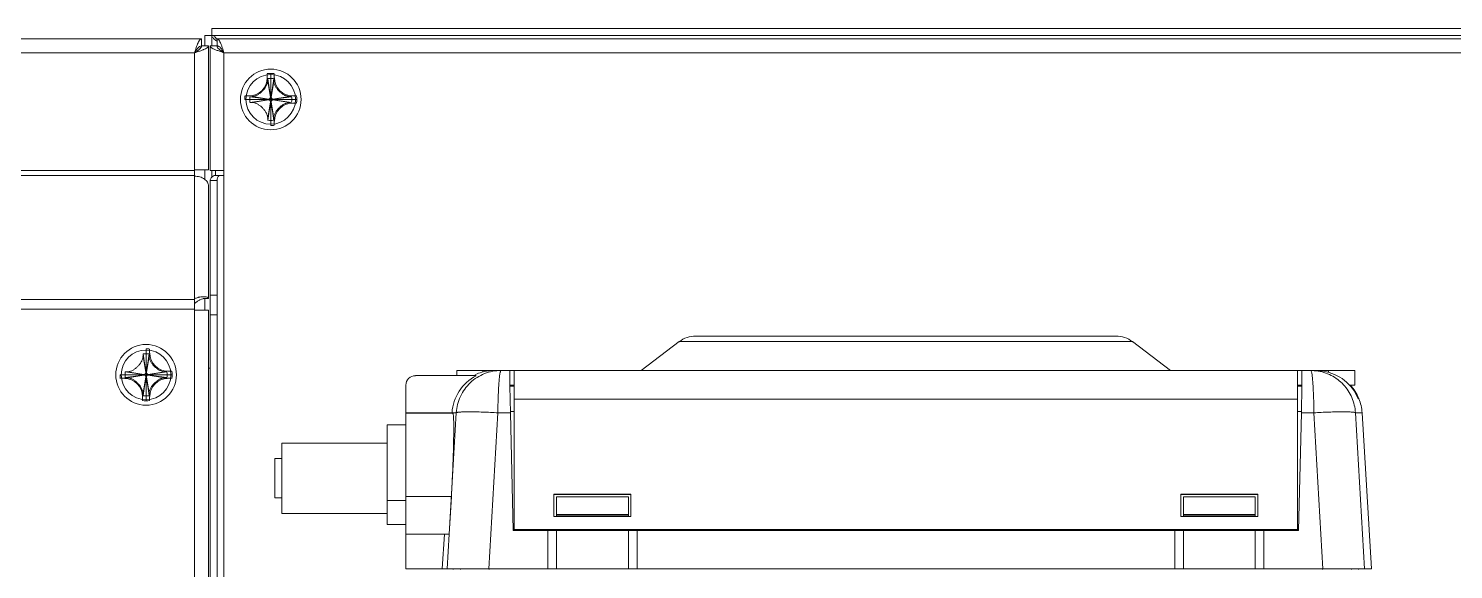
# Model space of a CAD drawing. Header units: millimetres. Extents: x 206 to 1899, y -454 to 296.
# Drawn here: x 621.18 to 631.47, y 57.47 to 61.38 of the extents above; entities that cross this region are included whole.
import ezdxf

# ---------------------------------------------------------------- set-up
doc = ezdxf.new("R2010")
doc.units = ezdxf.units.MM
doc.layers.add('细实线', color=7, linetype='Continuous', lineweight=15)

msp = doc.modelspace()

# ---------------------------------------------------------------- linework, layer by layer
at = {"layer": '细实线', "linetype": 'Continuous', "lineweight": 9}
for p, q in [((622.454, 61.25), (622.454, 61.325)), ((622.504, 61.325), (622.454, 61.325)), ((622.504, 61.325), (622.504, 61.375)), ((622.504, 61.375), (637.085, 61.375)), ((622.504, 61.325), (622.504, 61.25)), ((637.085, 61.325), (622.504, 61.325)), ((622.429, 61.3), (602.716, 61.3)), ((622.429, 61.25), (622.429, 61.3)), ((622.429, 61.25), (622.479, 61.25)), ((622.479, 60.355), (622.479, 61.25)), ((622.491, 61.25), (622.491, 60.349)), ((622.541, 61.25), (622.491, 61.25)), ((622.541, 61.25), (622.541, 61.3)), ((637.048, 61.3), (622.541, 61.3)), ((602.766, 61.2), (622.379, 61.2)), ((622.379, 57.008), (622.379, 61.2)), ((622.591, 57.011), (622.591, 61.2)), ((622.591, 61.2), (636.998, 61.2)), ((622.903, 61.048), (622.903, 61.019)), ((622.908, 61.013), (622.926, 60.881)), ((622.929, 60.675), (622.929, 61.05)), ((622.929, 60.881), (622.929, 61.014)), ((622.95, 61.013), (622.931, 60.881)), ((622.954, 61.048), (622.954, 61.019)), ((622.907, 60.996), (622.926, 60.878)), ((622.951, 60.996), (622.931, 60.878)), ((622.741, 60.863), (623.116, 60.863)), ((622.772, 60.888), (622.743, 60.888)), ((622.91, 60.863), (622.777, 60.863)), ((622.779, 60.883), (622.91, 60.865)), ((622.779, 60.842), (622.91, 60.86)), ((622.796, 60.884), (622.913, 60.865)), ((622.796, 60.841), (622.913, 60.86)), ((622.907, 60.73), (622.926, 60.847)), ((622.908, 60.712), (622.926, 60.844)), ((622.913, 60.865), (622.91, 60.865)), ((622.91, 60.865), (622.913, 60.865)), ((622.913, 60.86), (622.91, 60.86)), ((622.926, 60.881), (622.926, 60.878)), ((622.926, 60.881), (622.926, 60.878)), ((622.926, 60.844), (622.926, 60.847)), ((622.929, 60.711), (622.929, 60.844)), ((622.931, 60.881), (622.931, 60.878)), ((622.931, 60.881), (622.931, 60.878)), ((622.931, 60.844), (622.931, 60.847)), ((622.931, 60.844), (622.931, 60.847)), ((622.951, 60.73), (622.931, 60.847)), ((622.95, 60.712), (622.931, 60.844)), ((623.062, 60.884), (622.945, 60.865)), ((622.945, 60.865), (622.948, 60.865)), ((622.945, 60.865), (622.948, 60.865)), ((623.062, 60.841), (622.945, 60.86)), ((622.948, 60.86), (622.945, 60.86)), ((622.945, 60.86), (622.948, 60.86)), ((623.079, 60.883), (622.948, 60.865)), ((622.948, 60.863), (623.081, 60.863)), ((623.079, 60.842), (622.948, 60.86)), ((623.086, 60.888), (623.115, 60.888)), ((623.086, 60.837), (623.115, 60.837)), ((622.954, 60.677), (622.954, 60.706)), ((602.766, 60.349), (622.379, 60.349)), ((602.766, 60.314), (622.379, 60.314)), ((622.379, 60.355), (622.479, 60.355)), ((622.454, 60.284), (622.454, 60.355)), ((622.541, 60.349), (622.491, 60.349)), ((622.504, 60.349), (622.504, 60.302)), ((622.556, 60.314), (622.521, 60.314)), ((622.529, 60.349), (622.529, 60.314)), ((622.591, 60.349), (622.541, 60.349)), ((622.556, 60.314), (622.591, 60.314)), ((622.479, 60.239), (622.479, 59.425)), ((622.491, 57.01), (622.491, 60.278)), ((622.541, 60.278), (622.491, 60.278)), ((622.541, 57.01), (622.541, 60.278)), ((622.379, 59.42), (602.766, 59.42)), ((622.441, 59.424), (622.442, 59.425)), ((622.442, 59.425), (622.443, 59.425)), ((622.479, 59.425), (622.443, 59.425)), ((622.454, 59.343), (622.454, 59.425)), ((622.491, 59.449), (622.541, 59.449)), ((622.379, 59.349), (602.766, 59.349)), ((622.479, 59.343), (622.379, 59.343)), ((622.479, 59.343), (622.479, 57.01)), ((622.491, 59.308), (622.541, 59.308)), ((625.998, 59.155), (629.029, 59.155)), ((622.029, 58.688), (622.029, 59.063)), ((622.054, 59.032), (622.054, 59.061)), ((625.877, 59.115), (625.603, 58.906)), ((629.15, 59.115), (625.877, 59.115)), ((629.15, 59.115), (629.424, 58.906)), ((622.007, 59.008), (622.026, 58.891)), ((622.008, 59.026), (622.026, 58.894)), ((622.029, 58.894), (622.029, 59.027)), ((622.05, 59.026), (622.031, 58.894)), ((622.051, 59.008), (622.031, 58.891)), ((621.841, 58.875), (622.216, 58.875)), ((621.843, 58.85), (621.872, 58.85)), ((621.877, 58.875), (622.01, 58.875)), ((621.879, 58.896), (622.01, 58.878)), ((621.879, 58.855), (622.01, 58.873)), ((621.896, 58.897), (622.013, 58.878)), ((621.896, 58.854), (622.013, 58.873)), ((622.007, 58.742), (622.026, 58.86)), ((622.008, 58.725), (622.026, 58.857)), ((622.01, 58.878), (622.013, 58.878)), ((622.01, 58.873), (622.013, 58.873)), ((622.01, 58.873), (622.013, 58.873)), ((622.026, 58.891), (622.026, 58.894)), ((622.026, 58.86), (622.026, 58.857)), ((622.026, 58.857), (622.026, 58.86)), ((622.029, 58.856), (622.029, 58.724)), ((622.031, 58.894), (622.031, 58.891)), ((622.031, 58.891), (622.031, 58.894)), ((622.031, 58.86), (622.031, 58.857)), ((622.031, 58.86), (622.031, 58.857)), ((622.051, 58.742), (622.031, 58.86)), ((622.05, 58.725), (622.031, 58.857)), ((622.162, 58.897), (622.045, 58.878)), ((622.048, 58.878), (622.045, 58.878)), ((622.048, 58.878), (622.045, 58.878)), ((622.162, 58.854), (622.045, 58.873)), ((622.048, 58.873), (622.045, 58.873)), ((622.048, 58.873), (622.045, 58.873)), ((622.179, 58.896), (622.048, 58.878)), ((622.048, 58.875), (622.181, 58.875)), ((622.179, 58.855), (622.048, 58.873)), ((622.215, 58.901), (622.186, 58.901)), ((622.215, 58.85), (622.186, 58.85)), ((622.479, 58.922), (622.491, 58.922)), ((624.411, 58.869), (623.973, 58.869)), ((624.273, 58.869), (624.273, 58.906)), ((624.685, 58.906), (624.273, 58.906)), ((624.461, 58.906), (624.461, 58.894)), ((624.655, 58.906), (624.655, 58.794)), ((624.686, 58.906), (624.686, 58.8)), ((624.686, 58.906), (630.373, 58.906)), ((630.342, 58.8), (630.342, 58.906)), ((630.373, 58.794), (630.373, 58.906)), ((630.754, 58.906), (630.373, 58.906)), ((630.566, 58.892), (630.566, 58.906)), ((630.754, 58.906), (630.754, 58.8)), ((623.904, 58.601), (623.904, 58.8)), ((624.685, 58.8), (624.655, 58.8)), ((624.655, 58.794), (624.659, 58.601)), ((624.655, 58.794), (624.685, 58.794)), ((624.685, 58.8), (624.685, 58.794)), ((624.686, 58.8), (624.686, 58.7)), ((630.342, 58.7), (630.342, 58.8)), ((630.373, 58.8), (630.342, 58.8)), ((630.342, 58.794), (630.373, 58.794)), ((630.369, 58.601), (630.373, 58.794)), ((630.716, 58.8), (630.754, 58.8)), ((622.003, 58.718), (622.003, 58.689)), ((622.054, 58.718), (622.054, 58.689)), ((624.686, 58.7), (624.686, 57.758)), ((630.342, 58.7), (624.686, 58.7)), ((630.342, 57.758), (630.342, 58.7)), ((630.784, 58.703), (630.779, 58.703)), ((623.904, 58.601), (623.904, 58.598)), ((624.268, 58.601), (623.904, 58.601)), ((623.904, 58.598), (623.904, 58.494)), ((624.243, 58.598), (623.904, 58.598)), ((624.268, 58.601), (624.217, 57.725)), ((624.503, 57.475), (624.569, 58.601)), ((624.659, 58.601), (624.569, 58.601)), ((624.686, 58.611), (624.659, 58.611)), ((624.659, 58.601), (624.68, 57.75)), ((630.369, 58.611), (630.342, 58.611)), ((630.348, 57.75), (630.369, 58.601)), ((630.459, 58.601), (630.369, 58.601)), ((630.459, 58.601), (630.525, 57.475)), ((630.807, 58.601), (630.759, 58.601)), ((630.825, 57.475), (630.759, 58.601)), ((630.807, 58.601), (630.876, 57.475)), ((623.769, 58.514), (623.769, 58.382)), ((623.769, 58.514), (623.904, 58.514)), ((623.904, 58.494), (623.905, 58.339)), ((623.009, 58.382), (623.009, 57.873)), ((623.009, 58.382), (623.769, 58.382)), ((623.769, 58.382), (623.77, 57.967)), ((623.905, 58.339), (623.905, 57.996)), ((623.009, 58.27), (622.959, 58.27)), ((623.009, 57.986), (622.959, 57.986)), ((623.77, 57.795), (623.77, 57.967)), ((623.904, 57.967), (623.77, 57.967)), ((623.905, 57.996), (623.905, 57.725)), ((624.233, 57.996), (623.905, 57.996)), ((624.217, 57.725), (624.233, 57.996)), ((624.973, 58.014), (624.973, 57.852)), ((625.529, 58.014), (624.973, 58.014)), ((625.529, 58.012), (624.973, 58.012)), ((624.992, 57.994), (624.992, 57.856)), ((624.992, 57.994), (625.511, 57.994)), ((625.511, 57.856), (625.511, 57.994)), ((625.529, 57.852), (625.529, 58.014)), ((629.499, 58.014), (629.499, 57.852)), ((630.055, 58.014), (629.499, 58.014)), ((630.055, 58.012), (629.499, 58.012)), ((629.517, 57.994), (629.517, 57.856)), ((630.036, 57.994), (629.517, 57.994)), ((630.036, 57.856), (630.036, 57.994)), ((630.055, 57.852), (630.055, 58.014)), ((623.769, 57.873), (623.009, 57.873)), ((624.973, 57.852), (625.529, 57.852)), ((624.992, 57.866), (625.511, 57.866)), ((625.511, 57.856), (624.992, 57.856)), ((629.499, 57.852), (630.055, 57.852)), ((629.517, 57.866), (630.036, 57.866)), ((630.036, 57.856), (629.517, 57.856)), ((623.904, 57.795), (623.77, 57.795)), ((623.904, 57.475), (623.904, 57.725)), ((624.217, 57.725), (623.905, 57.725)), ((624.183, 57.725), (624.167, 57.475)), ((624.217, 57.725), (624.203, 57.475)), ((630.348, 57.75), (624.68, 57.75)), ((624.686, 57.755), (624.686, 57.758)), ((624.686, 57.758), (630.342, 57.758)), ((624.686, 57.755), (630.342, 57.755)), ((624.93, 57.475), (624.93, 57.75)), ((624.992, 57.75), (624.992, 57.475)), ((625.511, 57.475), (625.511, 57.75)), ((625.573, 57.75), (625.573, 57.475)), ((629.455, 57.475), (629.455, 57.75)), ((629.517, 57.75), (629.517, 57.475)), ((630.036, 57.475), (630.036, 57.75)), ((630.098, 57.75), (630.098, 57.475)), ((630.342, 57.755), (630.342, 57.758)), ((623.904, 57.475), (624.992, 57.475)), ((624.246, 57.47), (624.245, 57.475)), ((624.296, 57.475), (624.298, 57.469)), ((624.506, 57.469), (624.506, 57.475)), ((624.992, 57.475), (625.573, 57.475)), ((625.573, 57.475), (629.517, 57.475)), ((629.517, 57.475), (630.098, 57.475)), ((630.098, 57.475), (630.876, 57.475)), ((630.522, 57.475), (630.522, 57.469)), ((630.73, 57.469), (630.732, 57.475)), ((630.781, 57.47), (630.782, 57.475))]:
    msp.add_line(p, q, dxfattribs=at)
at = {"layer": '细实线', "lineweight": 9}
msp.add_line((622.959, 58.27), (622.959, 57.986), dxfattribs=at)
at = {"layer": '细实线', "linetype": 'Continuous', "lineweight": 9}
msp.add_lwpolyline([(622.418, 59.416), (622.429, 59.422), (622.441, 59.424)], dxfattribs=at)
for centre, radius in [((622.929, 60.863), 0.219), ((622.929, 60.863), 0.179), ((622.029, 58.875), 0.219), ((622.029, 58.875), 0.179)]:
    msp.add_circle(centre, radius, dxfattribs=at)
for centre, radius, start, end in [((622.334, 61.152), 0.252, 34.5436, 35.6588), ((622.772, 61.019), 0.131, 270, 0), ((622.929, 60.863), 0.188, 82.1836, 97.8164), ((625.069, 60.874), 2.166, 176.3078, 176.7611), ((622.929, 60.863), 0.152, 82.1836, 97.8164), ((620.788, 60.874), 2.166, 3.2389, 3.6922), ((623.086, 61.019), 0.131, 180, 270), ((622.929, 60.863), 0.188, 172.1836, 180), ((622.929, 60.863), 0.152, 172.1836, 187.8164), ((622.917, 58.733), 2.154, 93.2376, 93.6933), ((622.918, 63.003), 2.166, 266.3077, 266.7611), ((622.929, 60.863), 0.0188, 172.1881, 187.8119), ((622.929, 60.863), 0.0187, 172.1836, 180), ((622.913, 60.878), 0.0131, 270, 0), ((622.913, 60.878), 0.0131, 270, 0), ((622.913, 60.847), 0.0131, 360, 90), ((622.929, 60.863), 0.0188, 82.1881, 97.8119), ((622.929, 60.863), 0.0187, 82.1836, 97.8164), ((622.929, 60.863), 0.0188, 262.1881, 277.8119), ((622.929, 60.863), 0.0187, 270, 277.8164), ((622.945, 60.878), 0.0131, 180, 270), ((622.945, 60.878), 0.0131, 180, 270), ((622.945, 60.847), 0.0131, 90, 180), ((622.945, 60.847), 0.0131, 90, 180), ((622.929, 60.863), 0.0188, 352.1881, 7.8119), ((622.929, 60.863), 0.0187, 352.1836, 7.8164), ((623.086, 60.706), 0.131, 90, 180), ((622.94, 58.722), 2.166, 86.3078, 86.7612), ((622.94, 62.992), 2.154, 273.2377, 273.6934), ((622.929, 60.863), 0.152, 352.1836, 7.8164), ((622.929, 60.863), 0.188, 352.1836, 7.8164), ((625.069, 60.852), 2.166, 183.2389, 183.6922), ((622.929, 60.863), 0.152, 262.1836, 277.8164), ((620.788, 60.852), 2.166, 356.3078, 356.7611), ((622.929, 60.863), 0.188, 270, 277.8164), ((622.504, 59.249), 0.188, 124.9715, 125.7486), ((622.447, 59.282), 0.158, 101.0102, 102.8027), ((622.445, 59.295), 0.144, 95.9919, 101.0769), ((625.998, 58.955), 0.2, 90, 127.1847), ((629.029, 58.955), 0.2, 52.8153, 90), ((622.029, 58.875), 0.188, 82.1836, 90), ((624.169, 58.886), 2.166, 176.3078, 176.7611), ((622.029, 58.875), 0.152, 82.1836, 97.8164), ((619.9, 58.887), 2.154, 3.2377, 3.6934), ((622.186, 59.032), 0.131, 180, 270), ((622.029, 58.875), 0.188, 180, 187.8164), ((621.872, 58.718), 0.131, 0, 90), ((622.029, 58.875), 0.152, 172.1836, 187.8164), ((622.018, 56.735), 2.166, 93.2389, 93.6922), ((622.018, 61.016), 2.166, 266.3078, 266.7611), ((622.029, 58.875), 0.0188, 172.1881, 187.8119), ((622.029, 58.875), 0.0187, 180, 187.8164), ((622.013, 58.891), 0.0131, 270, 0), ((622.013, 58.86), 0.0131, 0, 90), ((622.013, 58.86), 0.0131, 360, 90), ((622.029, 58.875), 0.0188, 90.0045, 97.8119), ((622.029, 58.875), 0.0188, 262.1881, 269.9955), ((622.029, 58.875), 0.0187, 262.1836, 277.8164), ((622.029, 58.875), 0.0188, 82.1881, 89.9955), ((622.029, 58.875), 0.0187, 82.1836, 90), ((622.029, 58.875), 0.0188, 270.0045, 277.8119), ((622.045, 58.891), 0.0131, 180, 270), ((622.045, 58.891), 0.0131, 180, 270), ((622.045, 58.86), 0.0131, 90, 180), ((622.045, 58.86), 0.0131, 90, 180), ((622.029, 58.875), 0.0188, 352.1881, 7.8119), ((622.029, 58.875), 0.0187, 352.1836, 7.8164), ((622.186, 58.718), 0.131, 90, 180), ((622.04, 56.735), 2.166, 86.3078, 86.7611), ((622.04, 61.016), 2.166, 273.2389, 273.6922), ((622.029, 58.875), 0.152, 352.1836, 7.8164), ((622.029, 58.875), 0.188, 352.1836, 7.8164), ((623.973, 58.8), 0.0688, 90, 180), ((624.562, 58.581), 0.325, 117.7708, 176.4896), ((624.544, 58.581), 0.325, 114.9422, 117.2039), ((624.545, 58.58), 0.327, 98.2451, 114.8969), ((624.544, 58.581), 0.325, 89.9996, 98.2006), ((630.436, 58.583), 0.323, 83.8167, 89.9911), ((630.436, 58.582), 0.325, 82.7259, 83.821), ((630.477, 58.58), 0.326, 80.8405, 90.006), ((630.477, 58.581), 0.325, 22.0312, 80.8207), ((624.158, 58.864), 2.154, 183.2377, 183.6934), ((619.888, 58.864), 2.166, 356.3078, 356.7611), ((630.483, 58.581), 0.325, 22.461, 42.5345), ((622.029, 58.875), 0.188, 262.1836, 277.8164), ((622.029, 58.875), 0.152, 262.1836, 277.8164), ((630.485, 58.582), 0.323, 22.0244, 22.4615), ((630.483, 58.581), 0.325, 3.5, 22.0243)]:
    msp.add_arc(centre, radius, start, end, dxfattribs=at)
msp.add_ellipse((664.41, 58.621), major_axis=(40.189, 0), ratio=0.017455, start_param=-3.112839, end_param=-3.10833, dxfattribs=at)
for points, knots in [([(622.504, 61.325), (622.504, 61.322), (622.506, 61.315), (622.512, 61.306), (622.522, 61.297), (622.529, 61.292), (622.533, 61.289)], [0, 0, 0, 0, 0.193021, 0.417933, 0.688087, 1, 1, 1, 1]), ([(622.504, 61.325), (622.507, 61.325), (622.513, 61.324), (622.522, 61.318), (622.531, 61.309), (622.536, 61.302), (622.539, 61.298)], [0, 0, 0, 0, 0.195625, 0.420982, 0.689675, 1, 1, 1, 1]), ([(622.429, 61.25), (622.419, 61.25), (622.405, 61.238), (622.391, 61.219), (622.383, 61.207), (622.379, 61.2)], [0, 0, 0, 0, 0.400766, 0.683902, 1, 1, 1, 1]), ([(622.429, 61.25), (622.429, 61.241), (622.417, 61.226), (622.398, 61.212), (622.385, 61.204), (622.379, 61.2)], [0, 0, 0, 0, 0.400766, 0.683902, 1, 1, 1, 1]), ([(622.396, 61.25), (622.394, 61.246), (622.388, 61.23), (622.383, 61.213), (622.379, 61.2)], [0, 0, 0, 0, 0.236192, 1, 1, 1, 1]), ([(622.429, 61.217), (622.425, 61.215), (622.408, 61.21), (622.392, 61.204), (622.379, 61.2)], [0, 0, 0, 0, 0.236192, 1, 1, 1, 1]), ([(622.401, 61.265), (622.401, 61.264), (622.399, 61.259), (622.397, 61.254), (622.396, 61.25)], [0, 0, 0, 0, 0.239617, 1, 1, 1, 1]), ([(622.429, 61.3), (622.423, 61.3), (622.415, 61.292), (622.408, 61.279), (622.403, 61.27), (622.401, 61.265)], [0, 0, 0, 0, 0.359924, 0.644291, 1, 1, 1, 1]), ([(622.443, 61.223), (622.442, 61.222), (622.438, 61.22), (622.433, 61.218), (622.429, 61.217)], [0, 0, 0, 0, 0.239617, 1, 1, 1, 1]), ([(622.479, 61.25), (622.479, 61.245), (622.471, 61.236), (622.458, 61.229), (622.449, 61.225), (622.443, 61.223)], [0, 0, 0, 0, 0.359924, 0.644291, 1, 1, 1, 1]), ([(622.491, 61.25), (622.491, 61.249), (622.492, 61.246), (622.495, 61.242), (622.499, 61.237), (622.508, 61.231), (622.522, 61.224), (622.534, 61.22), (622.541, 61.217)], [0, 0, 0, 0, 0.068215, 0.14651, 0.241306, 0.355436, 0.642632, 1, 1, 1, 1]), ([(622.533, 61.289), (622.534, 61.288), (622.537, 61.286), (622.539, 61.285), (622.541, 61.283)], [0, 0, 0, 0, 0.245969, 1, 1, 1, 1]), ([(622.541, 61.3), (622.543, 61.3), (622.546, 61.3), (622.55, 61.297), (622.554, 61.292), (622.56, 61.284), (622.567, 61.27), (622.572, 61.257), (622.575, 61.251)], [0, 0, 0, 0, 0.068215, 0.146509, 0.241306, 0.355436, 0.642632, 1, 1, 1, 1]), ([(622.541, 61.25), (622.541, 61.248), (622.542, 61.244), (622.545, 61.237), (622.55, 61.231), (622.559, 61.222), (622.573, 61.212), (622.585, 61.204), (622.591, 61.2)], [0, 0, 0, 0, 0.086489, 0.180416, 0.286721, 0.407303, 0.687401, 1, 1, 1, 1]), ([(622.541, 61.25), (622.544, 61.25), (622.548, 61.25), (622.554, 61.246), (622.561, 61.242), (622.569, 61.233), (622.58, 61.219), (622.587, 61.207), (622.591, 61.2)], [0, 0, 0, 0, 0.086489, 0.180415, 0.28672, 0.407303, 0.687401, 1, 1, 1, 1]), ([(622.541, 61.217), (622.545, 61.216), (622.562, 61.21), (622.579, 61.204), (622.591, 61.2)], [0, 0, 0, 0, 0.236022, 1, 1, 1, 1]), ([(622.575, 61.251), (622.576, 61.247), (622.582, 61.23), (622.587, 61.213), (622.591, 61.2)], [0, 0, 0, 0, 0.236022, 1, 1, 1, 1]), ([(622.796, 60.884), (622.803, 60.885), (622.813, 60.887), (622.826, 60.892), (622.838, 60.899), (622.853, 60.908), (622.869, 60.923), (622.883, 60.939), (622.893, 60.953), (622.899, 60.966), (622.905, 60.979), (622.907, 60.989), (622.907, 60.996)], [0, 0, 0, 0, 0.122867, 0.185103, 0.247698, 0.373566, 0.499998, 0.62643, 0.752299, 0.814896, 0.87713, 1, 1, 1, 1]), ([(622.951, 60.996), (622.951, 60.989), (622.954, 60.975), (622.963, 60.956), (622.975, 60.939), (622.989, 60.923), (623.005, 60.908), (623.022, 60.897), (623.041, 60.888), (623.055, 60.885), (623.062, 60.884)], [0, 0, 0, 0, 0.122892, 0.24762, 0.373529, 0.500002, 0.626475, 0.752383, 0.87711, 1, 1, 1, 1]), ([(622.907, 60.73), (622.907, 60.736), (622.904, 60.75), (622.895, 60.769), (622.883, 60.787), (622.869, 60.803), (622.853, 60.817), (622.835, 60.829), (622.816, 60.838), (622.803, 60.841), (622.796, 60.841)], [0, 0, 0, 0, 0.122892, 0.24762, 0.373529, 0.500001, 0.626475, 0.752383, 0.87711, 1, 1, 1, 1]), ([(623.062, 60.841), (623.055, 60.841), (623.045, 60.838), (623.032, 60.833), (623.019, 60.827), (623.005, 60.817), (622.989, 60.803), (622.975, 60.787), (622.965, 60.772), (622.958, 60.76), (622.953, 60.747), (622.951, 60.736), (622.951, 60.73)], [0, 0, 0, 0, 0.122867, 0.185103, 0.247698, 0.373566, 0.499998, 0.62643, 0.752299, 0.814896, 0.87713, 1, 1, 1, 1]), ([(622.479, 60.239), (622.479, 60.248), (622.473, 60.268), (622.45, 60.291), (622.417, 60.306), (622.392, 60.309), (622.379, 60.309)], [0, 0, 0, 0, 0.209467, 0.444656, 0.71203, 1, 1, 1, 1]), ([(622.491, 60.278), (622.491, 60.282), (622.493, 60.289), (622.499, 60.298), (622.508, 60.307), (622.516, 60.311), (622.521, 60.314)], [0, 0, 0, 0, 0.202877, 0.427839, 0.690795, 1, 1, 1, 1]), ([(622.541, 60.278), (622.541, 60.285), (622.544, 60.298), (622.552, 60.309), (622.556, 60.314)], [0, 0, 0, 0, 0.523577, 1, 1, 1, 1]), ([(622.412, 59.436), (622.41, 59.435), (622.398, 59.432), (622.387, 59.428), (622.379, 59.425)], [0, 0, 0, 0, 0.237927, 1, 1, 1, 1]), ([(622.394, 59.401), (622.393, 59.401), (622.388, 59.397), (622.383, 59.393), (622.379, 59.389)], [0, 0, 0, 0, 0.237037, 1, 1, 1, 1]), ([(622.418, 59.416), (622.417, 59.416), (622.409, 59.411), (622.402, 59.407), (622.396, 59.403)], [0, 0, 0, 0, 0.205324, 1, 1, 1, 1]), ([(622.442, 59.439), (622.441, 59.439), (622.437, 59.439), (622.433, 59.439), (622.43, 59.439)], [0, 0, 0, 0, 0.239528, 1, 1, 1, 1]), ([(622.479, 59.425), (622.479, 59.429), (622.47, 59.436), (622.457, 59.439), (622.447, 59.439), (622.442, 59.439)], [0, 0, 0, 0, 0.339235, 0.628677, 1, 1, 1, 1]), ([(621.896, 58.897), (621.903, 58.897), (621.916, 58.9), (621.935, 58.909), (621.953, 58.921), (621.969, 58.935), (621.983, 58.951), (621.995, 58.969), (622.004, 58.988), (622.007, 59.002), (622.007, 59.008)], [0, 0, 0, 0, 0.122892, 0.24762, 0.373529, 0.500002, 0.626475, 0.752383, 0.87711, 1, 1, 1, 1]), ([(622.051, 59.008), (622.051, 59.002), (622.053, 58.991), (622.058, 58.978), (622.065, 58.966), (622.075, 58.951), (622.089, 58.935), (622.105, 58.921), (622.119, 58.911), (622.132, 58.905), (622.145, 58.9), (622.155, 58.897), (622.162, 58.897)], [0, 0, 0, 0, 0.122867, 0.185103, 0.247698, 0.373566, 0.499998, 0.62643, 0.752299, 0.814896, 0.87713, 1, 1, 1, 1]), ([(622.007, 58.742), (622.007, 58.749), (622.005, 58.759), (621.999, 58.772), (621.993, 58.785), (621.983, 58.799), (621.969, 58.815), (621.953, 58.829), (621.938, 58.839), (621.926, 58.846), (621.913, 58.851), (621.903, 58.853), (621.896, 58.854)], [0, 0, 0, 0, 0.122867, 0.185103, 0.247698, 0.373566, 0.499998, 0.62643, 0.752299, 0.814896, 0.87713, 1, 1, 1, 1]), ([(622.162, 58.854), (622.155, 58.853), (622.141, 58.85), (622.122, 58.841), (622.105, 58.829), (622.089, 58.815), (622.075, 58.799), (622.063, 58.782), (622.054, 58.763), (622.051, 58.749), (622.051, 58.742)], [0, 0, 0, 0, 0.122892, 0.24762, 0.373529, 0.500002, 0.626475, 0.752383, 0.87711, 1, 1, 1, 1]), ([(624.268, 58.601), (624.27, 58.622), (624.276, 58.662), (624.303, 58.739), (624.364, 58.824), (624.452, 58.88), (624.531, 58.903), (624.571, 58.906), (624.592, 58.906)], [0, 0, 0, 0, 0.125409, 0.250816, 0.500416, 0.749762, 0.874921, 1, 1, 1, 1]), ([(624.569, 58.601), (624.569, 58.621), (624.569, 58.661), (624.571, 58.718), (624.573, 58.77), (624.576, 58.815), (624.579, 58.853), (624.582, 58.878), (624.585, 58.893), (624.587, 58.899), (624.588, 58.903), (624.59, 58.905), (624.591, 58.906), (624.592, 58.906)], [0, 0, 0, 0, 0.19656, 0.383984, 0.555447, 0.705042, 0.827445, 0.918714, 0.951655, 0.975864, 0.984726, 0.991528, 1, 1, 1, 1]), ([(630.436, 58.906), (630.437, 58.906), (630.438, 58.905), (630.439, 58.903), (630.441, 58.899), (630.443, 58.893), (630.446, 58.878), (630.449, 58.853), (630.452, 58.815), (630.455, 58.77), (630.457, 58.718), (630.459, 58.661), (630.459, 58.621), (630.459, 58.601)], [0, 0, 0, 0, 0.008515, 0.01533, 0.024202, 0.048422, 0.081369, 0.172641, 0.295036, 0.444617, 0.616061, 0.803463, 1, 1, 1, 1]), ([(630.477, 58.904), (630.514, 58.899), (630.587, 58.877), (630.677, 58.808), (630.74, 58.713), (630.757, 58.639), (630.759, 58.601)], [0, 0, 0, 0, 0.249722, 0.499649, 0.749782, 1, 1, 1, 1]), ([(624.243, 58.598), (624.244, 58.598), (624.244, 58.597), (624.245, 58.594), (624.246, 58.59), (624.247, 58.585), (624.247, 58.578), (624.248, 58.566), (624.249, 58.548), (624.25, 58.523), (624.25, 58.493), (624.25, 58.458), (624.249, 58.418), (624.249, 58.375), (624.247, 58.311), (624.244, 58.223), (624.239, 58.112), (624.235, 58.035), (624.233, 57.996)], [0, 0, 0, 0, 0.002571, 0.007151, 0.013926, 0.022938, 0.034194, 0.047676, 0.081212, 0.123298, 0.173564, 0.231588, 0.296853, 0.368795, 0.446773, 0.618043, 0.804638, 1, 1, 1, 1]), ([(624.569, 58.601), (624.551, 58.602), (624.515, 58.604), (624.461, 58.606), (624.41, 58.608), (624.364, 58.608), (624.33, 58.608), (624.308, 58.607), (624.295, 58.606), (624.284, 58.605), (624.277, 58.604), (624.272, 58.603), (624.269, 58.602), (624.268, 58.601)], [0, 0, 0, 0, 0.179035, 0.360101, 0.533724, 0.689493, 0.817821, 0.869944, 0.913319, 0.947586, 0.973051, 0.990251, 1, 1, 1, 1]), ([(630.759, 58.601), (630.759, 58.602), (630.756, 58.603), (630.751, 58.604), (630.743, 58.605), (630.733, 58.606), (630.72, 58.607), (630.698, 58.608), (630.664, 58.608), (630.618, 58.608), (630.567, 58.606), (630.513, 58.604), (630.477, 58.602), (630.459, 58.601)], [0, 0, 0, 0, 0.009713, 0.026874, 0.052304, 0.086541, 0.129892, 0.181996, 0.310308, 0.466091, 0.639754, 0.820884, 1, 1, 1, 1])]:
    msp.add_open_spline(points, degree=3, knots=knots, dxfattribs=at)

doc.saveas('drawing.dxf')
